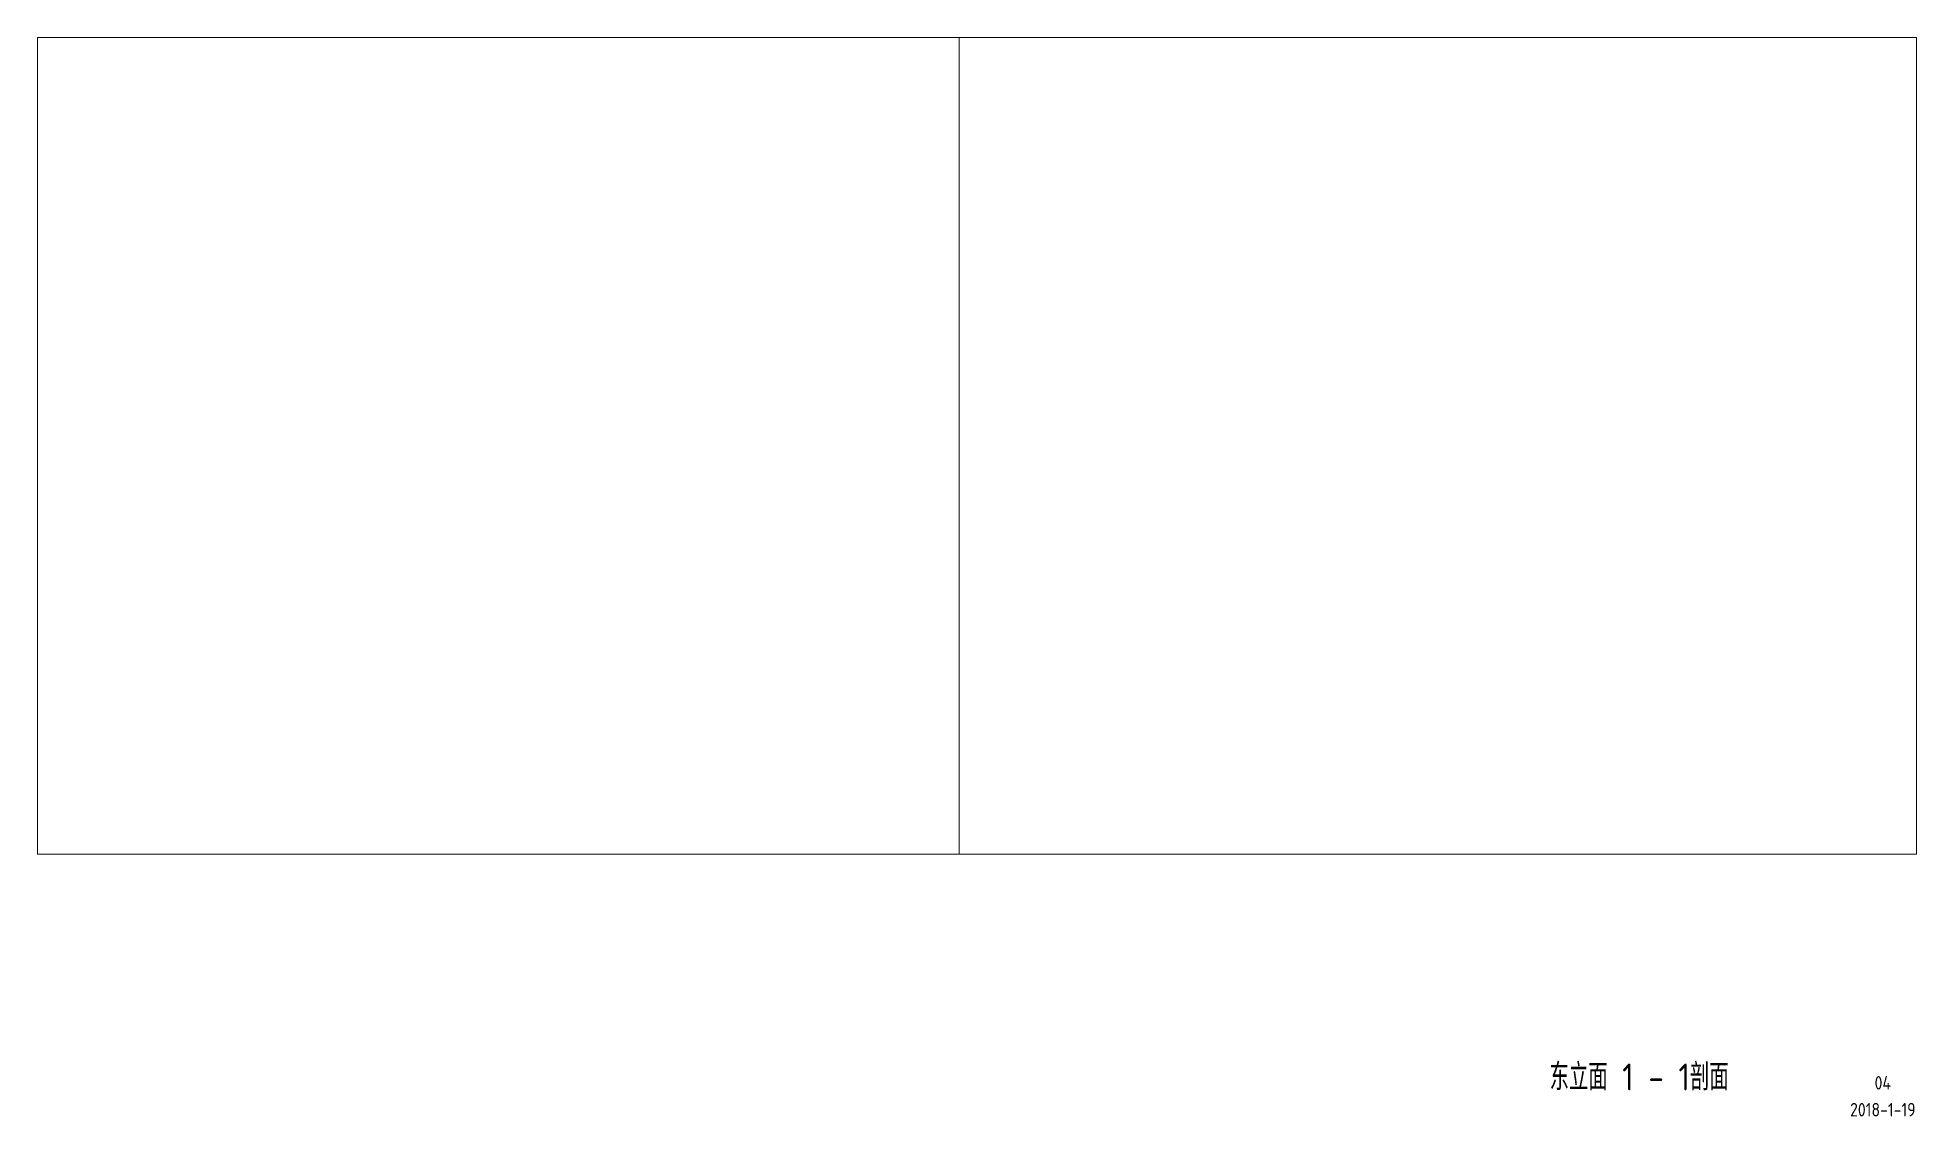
# Paper-space layout 'A' of a CAD drawing. Extents: x 25 to 584, y 12 to 333.
import ezdxf

# ---------------------------------------------------------------- set-up
doc = ezdxf.new("R2010")
doc.units = 0
doc.header["$LTSCALE"] = 10
doc.header["$MEASUREMENT"] = 0
doc.styles.get("Standard").update_dxf_attribs({"font": 'gbenor.shx', "bigfont": 'gbcbig.shx'})

psp = doc.layouts.new('A')

# ---------------------------------------------------------------- texts
at = {"attachment_point": 5}
for s, width, insert, char_height in [('东立面 1 - 1剖面', 95, (501.5, 23.74), 8), ('04', 20, (574, 22), 4), ('2018-1-19', 20, (574, 14), 4)]:
    psp.add_mtext_dynamic_manual_height_columns(s, width=width, gutter_width=1750, heights=[0], dxfattribs=dict(at, insert=insert, char_height=char_height))

# ---------------------------------------------------------------- viewports
at = {"layer": 'Defpoints', "view_target_point": (6, 4.5)}
psp.add_viewport(center=(162.09, 211.48), size=(274.18, 242.9526), view_center_point=(20817.58, 3631.3), view_height=25573.9595, dxfattribs=at)
psp.add_viewport(center=(441.59, 211.48), size=(284.82, 242.9526), view_center_point=(61140.42, 4531.76), view_height=25573.9595, status=3, dxfattribs=at)

doc.saveas('drawing.dxf')
